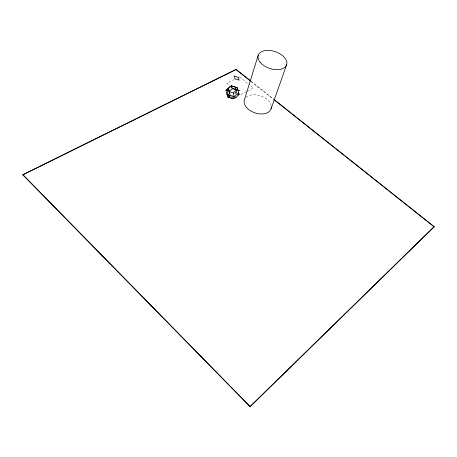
<?xml version="1.0" encoding="UTF-8"?>
<svg xmlns="http://www.w3.org/2000/svg" width="457" height="457" viewBox="0 0 457 457"><rect width="100%" height="100%" fill="white"/><g stroke="black" fill="none" stroke-linecap="round" stroke-linejoin="round"><path stroke-width="0.34" stroke-dasharray="2.29 1.71" d="M235.601 93.422L235.955 92.205M234.664 93.948L237.394 91.908M246.46 91.611L240.799 94.622L239.725 93.748M247.088 91.274L253.378 87.933L248.934 84.391M234.418 79.432L226.798 83.294L229.494 85.47M231.111 95.462L233.173 95.05M251.139 81.403L273.457 99.123M251.122 81.449L273.44 99.169M239.497 76.862L248.38 83.945M235.366 91.657L235.623 92.971M246.117 97.278A14.07 8.974 18.6 0 1 260.593 95.861A14.07 8.974 18.6 0 1 271.235 105.761"/><path stroke-width="0.69" d="M229.443 90.252L228.06 90.52L227.026 94.182L228.351 96.016L230.419 95.599M228.351 96.016L229.391 92.36L228.06 90.52M236.058 69.487L250.579 80.958L236.058 69.487L22.85 174.774L250.088 406.616L434.15 226.729L274.011 99.569M258.268 55.086L244.432 99.735A14.07 8.974 18.6 0 0 256.16 113.262A14.07 8.974 18.6 0 0 271.349 106.978M271.081 108.732L286.648 64.711M250.088 406.616L434.15 226.729M231.842 98.369L234.207 96.958L237.126 93.999L235.286 87.144L231.236 85.859L228.888 87.321L225.975 90.258L227.797 97.09L233.778 98.735L236.138 97.335L239.04 94.393L238.274 90.412L237.212 87.578L231.236 85.859L228.306 88.807L225.975 90.258L227.946 90.669L228.911 89.698M238.274 90.412L232.276 88.704L229.34 91.668L230.139 95.673L236.138 97.335M234.207 96.958L233.418 92.954L236.349 89.995M231.425 87.39L233.179 86.299M236.029 88.298L234.852 89.024L232.179 88.172M230.139 95.673L227.797 97.09L233.778 98.735M237.857 95.102L239.04 94.393L238.405 92.691M22.85 174.774L236.075 69.441M238.023 90.657L239.959 90.275M226.781 94.233L228.083 94.49M237.126 93.999L239.04 94.393M235.286 87.144L237.212 87.578L237.594 89.566M233.418 92.954L229.34 91.668L228.306 88.807M274 99.615L434.121 226.769M22.85 174.723L250.11 406.576M231.236 85.859L232.276 88.704M229.146 95.759L229.551 96.895M238.154 77.307L234.041 75.999L235.109 78.844L239.24 80.158L238.154 77.307M260.501 62.678A14.984 8.826 18.7 0 0 285.482 66.739A14.984 8.826 18.7 0 0 271.252 50.67A14.984 8.826 18.7 0 0 260.501 62.678"/></g></svg>
